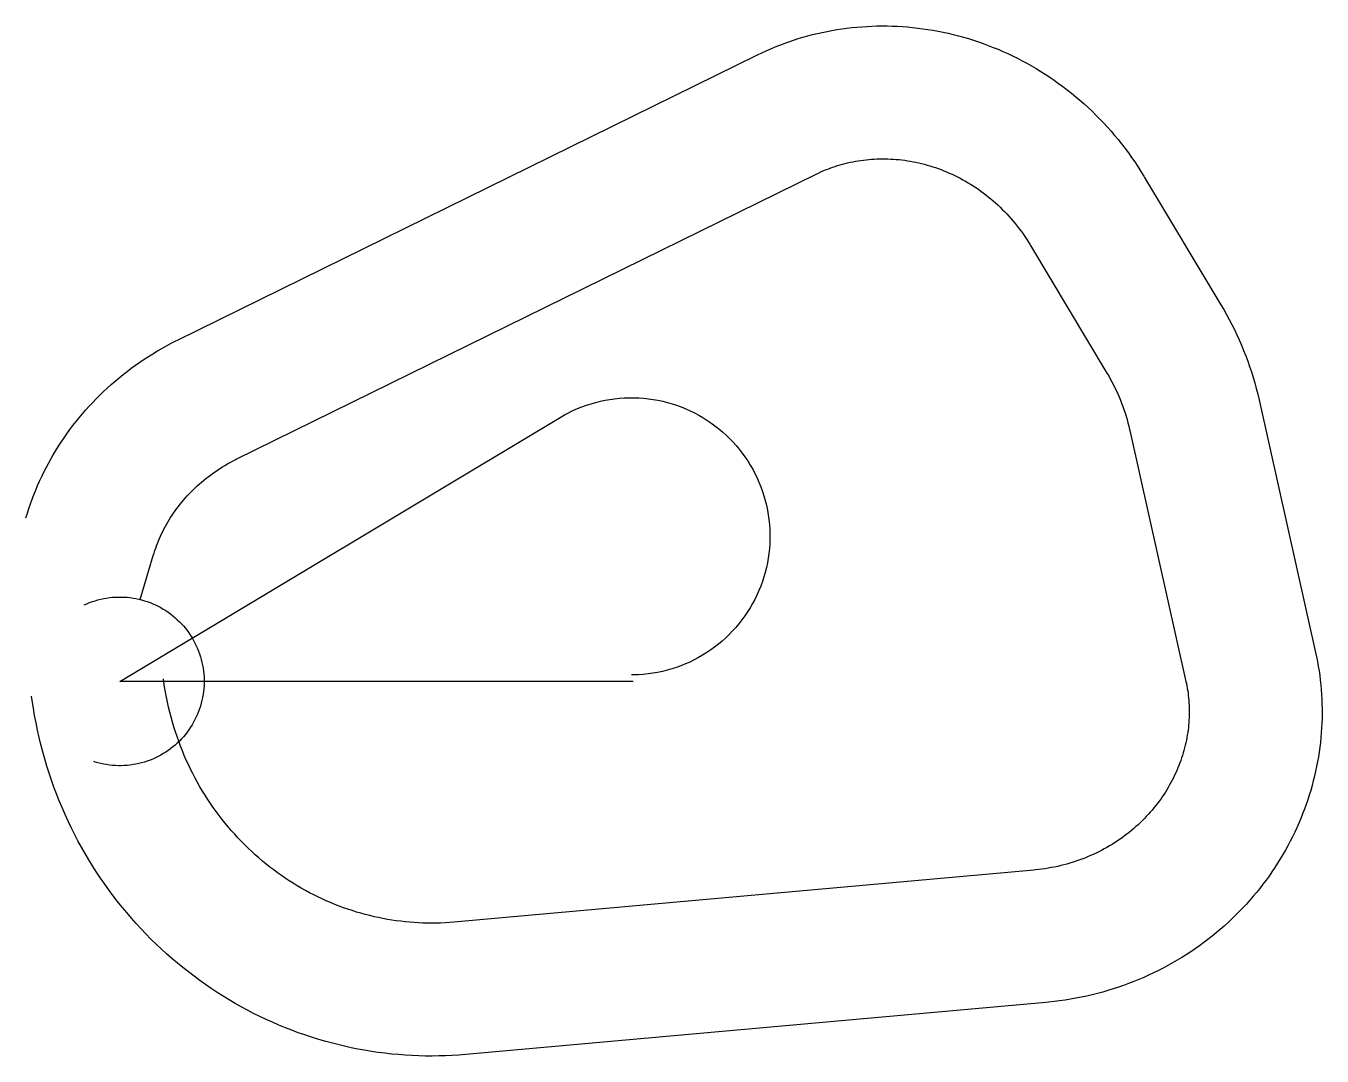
# Model space of a CAD drawing. Header units: metres. Extents: x -3251 to 41631, y -12971 to 22687.
import ezdxf

# ---------------------------------------------------------------- set-up
doc = ezdxf.new("R2010")
doc.units = ezdxf.units.M

msp = doc.modelspace()

# ---------------------------------------------------------------- linework, layer by layer
at = {"layer": 'Boundry', "color": 1}
for p, q in [((2001, 11813), (22081, 21686)), ((4030, 7685), (24110, 17558)), ((35486, 17445), (38129, 13035)), ((31540, 15081), (34183, 10671)), ((39464, 9685), (41405, 1004)), ((34974, 8681), (36916, 0)), ((710, 2832), (1160, 4357)), ((31653, -6532), (11565, -8336)), ((32064, -11114), (11976, -12918))]:
    msp.add_line(p, q, dxfattribs=at)
at = {"layer": 'NorminalTrack', "color": 1}
msp.add_lwpolyline([(17776, 0), (0, 0), (15248, 9136), (15248, 9136), (15393, 9220), (15541, 9298), (15692, 9372), (15845, 9440), (16000, 9502), (16158, 9559), (16317, 9611), (16478, 9657), (16641, 9697), (16804, 9732), (16969, 9761), (17135, 9784), (17302, 9801), (17469, 9812), (17636, 9818), (17804, 9818), (17971, 9812), (18138, 9800), (18305, 9782), (18471, 9759), (18635, 9729), (18799, 9694), (18962, 9654), (19123, 9607), (19282, 9555), (19439, 9498), (19594, 9435), (19747, 9367), (19898, 9293), (20046, 9214), (20190, 9130), (20332, 9041), (20471, 8948), (20606, 8849), (20738, 8746), (20866, 8638), (20991, 8526), (21111, 8409), (21227, 8289), (21339, 8164), (21447, 8036), (21550, 7903), (21648, 7768), (21741, 7629), (21830, 7487), (21914, 7342), (21992, 7194), (22065, 7043), (22133, 6890), (22196, 6735), (22253, 6577), (22304, 6418), (22350, 6257), (22391, 6094), (22425, 5930), (22454, 5765), (22477, 5599), (22495, 5433), (22506, 5266), (22512, 5098), (22512, 4931), (22505, 4764), (22494, 4597), (22476, 4430), (22452, 4264), (22423, 4099), (22388, 3935), (22347, 3773), (22301, 3612), (22249, 3453), (22192, 3296), (22129, 3140), (22060, 2987), (21987, 2837), (21908, 2689), (21824, 2544), (21735, 2402), (21641, 2264), (21543, 2128), (21439, 1996), (21332, 1868), (21219, 1744), (21103, 1624), (20982, 1507), (20858, 1395), (20729, 1288), (20597, 1185), (20461, 1087), (20322, 993), (20180, 905), (20035, 821), (19887, 743), (19737, 669), (19584, 602), (19428, 539), (19271, 482), (19111, 430), (18950, 384), (18788, 344), (18624, 309), (18459, 281), (18293, 257), (18126, 240), (17959, 229), (17792, 223), (17714, 222)], dxfattribs=at)
at = {"layer": 'WindSpiral', "color": 5}
for points in [[(22081, 21686), (22232, 21758), (22385, 21828), (22539, 21896), (22694, 21961), (22851, 22024), (23010, 22083), (23169, 22140), (23330, 22195), (23493, 22247), (23656, 22296), (23821, 22342), (23986, 22385), (24153, 22426), (24321, 22463), (24489, 22498), (24659, 22530), (24829, 22559), (25000, 22585), (25172, 22609), (25345, 22629), (25518, 22646), (25692, 22660), (25866, 22672), (26041, 22680), (26216, 22685), (26392, 22687), (26568, 22686), (26744, 22682), (26921, 22675), (27097, 22665), (27274, 22651), (27451, 22635), (27628, 22615), (27804, 22592), (27981, 22567), (28158, 22538), (28334, 22506), (28510, 22470), (28686, 22432), (28861, 22390), (29036, 22346), (29210, 22298), (29384, 22247), (29557, 22193), (29730, 22136), (29901, 22076), (30073, 22012), (30243, 21946), (30412, 21877), (30580, 21804), (30748, 21728), (30914, 21650), (31079, 21568), (31243, 21483), (31406, 21395), (31568, 21305), (31728, 21211), (31887, 21114), (32044, 21015), (32200, 20912), (32354, 20807), (32507, 20699), (32658, 20588), (32807, 20474), (32955, 20357), (33101, 20238), (33245, 20116), (33387, 19991), (33527, 19863), (33665, 19733), (33801, 19601), (33934, 19465), (34066, 19327), (34196, 19187), (34323, 19044), (34448, 18899), (34570, 18751), (34690, 18601), (34808, 18448), (34923, 18294), (35036, 18137), (35146, 17978), (35254, 17816), (35359, 17653), (35461, 17487), (35486, 17445)], [(24110, 17558), (24189, 17595), (24269, 17632), (24349, 17667), (24431, 17702), (24513, 17734), (24597, 17766), (24681, 17796), (24766, 17825), (24851, 17852), (24938, 17878), (25025, 17902), (25113, 17925), (25202, 17947), (25291, 17967), (25381, 17986), (25472, 18003), (25563, 18018), (25655, 18032), (25747, 18045), (25840, 18056), (25933, 18065), (26027, 18073), (26121, 18079), (26216, 18083), (26311, 18086), (26406, 18087), (26502, 18086), (26598, 18084), (26694, 18080), (26791, 18075), (26888, 18067), (26984, 18058), (27082, 18048), (27179, 18035), (27276, 18021), (27373, 18005), (27470, 17987), (27568, 17968), (27665, 17947), (27762, 17924), (27859, 17899), (27956, 17872), (28053, 17844), (28150, 17814), (28246, 17782), (28342, 17748), (28438, 17713), (28533, 17676), (28628, 17637), (28723, 17596), (28817, 17553), (28911, 17509), (29004, 17463), (29097, 17415), (29189, 17365), (29280, 17314), (29371, 17261), (29461, 17206), (29551, 17149), (29640, 17091), (29728, 17031), (29815, 16969), (29901, 16905), (29987, 16840), (30071, 16773), (30155, 16705), (30238, 16635), (30319, 16563), (30400, 16489), (30480, 16414), (30558, 16338), (30636, 16259), (30712, 16179), (30787, 16098), (30861, 16015), (30933, 15931), (31005, 15845), (31075, 15757), (31143, 15668), (31211, 15578), (31276, 15486), (31341, 15393), (31404, 15299), (31465, 15203), (31525, 15106), (31540, 15081)], [(38129, 13035), (38227, 12867), (38323, 12697), (38417, 12525), (38507, 12351), (38594, 12175), (38678, 11998), (38760, 11819), (38838, 11638), (38914, 11455), (38986, 11271), (39055, 11086), (39121, 10898), (39184, 10710), (39243, 10520), (39300, 10329), (39353, 10136), (39403, 9943), (39449, 9748), (39464, 9685)], [(-3251, 5661), (-3202, 5822), (-3150, 5982), (-3095, 6142), (-3037, 6301), (-2976, 6460), (-2913, 6617), (-2846, 6774), (-2777, 6930), (-2705, 7085), (-2630, 7239), (-2552, 7392), (-2472, 7544), (-2388, 7694), (-2302, 7844), (-2213, 7992), (-2121, 8139), (-2027, 8284), (-1930, 8429), (-1830, 8571), (-1728, 8713), (-1623, 8852), (-1515, 8990), (-1405, 9127), (-1292, 9261), (-1176, 9394), (-1059, 9525), (-938, 9655), (-815, 9782), (-690, 9907), (-562, 10031), (-432, 10152), (-300, 10272), (-165, 10389), (-28, 10504), (111, 10617), (252, 10728), (396, 10836), (542, 10942), (690, 11046), (839, 11147), (991, 11245), (1145, 11342), (1301, 11435), (1458, 11527), (1618, 11615), (1779, 11701), (1942, 11784), (2001, 11813)], [(34183, 10671), (34241, 10572), (34297, 10472), (34352, 10370), (34406, 10268), (34457, 10164), (34507, 10059), (34555, 9953), (34602, 9846), (34646, 9737), (34689, 9628), (34730, 9518), (34770, 9406), (34807, 9294), (34843, 9180), (34876, 9066), (34908, 8951), (34938, 8835), (34966, 8718), (34974, 8681)], [(1160, 4357), (1186, 4441), (1213, 4526), (1242, 4609), (1273, 4693), (1305, 4777), (1338, 4860), (1373, 4943), (1410, 5025), (1448, 5107), (1488, 5189), (1529, 5270), (1572, 5351), (1617, 5432), (1663, 5512), (1711, 5591), (1760, 5670), (1810, 5748), (1863, 5826), (1916, 5903), (1972, 5979), (2029, 6054), (2087, 6129), (2147, 6203), (2208, 6276), (2271, 6348), (2335, 6420), (2401, 6490), (2468, 6560), (2536, 6629), (2606, 6696), (2678, 6763), (2751, 6829), (2825, 6893), (2900, 6956), (2977, 7019), (3055, 7080), (3135, 7140), (3215, 7199), (3297, 7256), (3381, 7313), (3465, 7367), (3551, 7421), (3638, 7473), (3726, 7524), (3816, 7574), (3906, 7622), (3997, 7669), (4030, 7685)], [(-1234, 2646), (-1141, 2688), (-1046, 2726), (-951, 2761), (-854, 2792), (-756, 2820), (-657, 2845), (-557, 2866), (-457, 2884), (-356, 2898), (-254, 2909), (-153, 2916), (-51, 2919), (51, 2919), (153, 2916), (254, 2909), (356, 2898), (457, 2884), (557, 2866), (657, 2845), (756, 2820), (854, 2792), (951, 2761), (1046, 2726), (1141, 2688), (1234, 2646), (1326, 2602), (1416, 2554), (1504, 2503), (1590, 2449), (1675, 2392), (1757, 2332), (1837, 2269), (1916, 2204), (1991, 2135), (2065, 2065), (2135, 1991), (2204, 1916), (2269, 1837), (2332, 1757), (2392, 1675), (2449, 1590), (2503, 1504), (2554, 1416), (2602, 1326), (2646, 1234), (2688, 1141), (2726, 1046), (2761, 951), (2792, 854), (2820, 756), (2845, 657), (2866, 557), (2884, 457), (2898, 356), (2909, 254), (2916, 153), (2919, 51), (2919, -51), (2916, -153), (2909, -254), (2898, -356), (2884, -457), (2866, -557), (2845, -657), (2820, -756), (2792, -854), (2761, -951), (2726, -1046), (2688, -1141), (2646, -1234), (2602, -1326), (2554, -1416), (2503, -1504), (2449, -1590), (2392, -1675), (2332, -1757), (2269, -1837), (2204, -1916), (2135, -1991), (2065, -2065), (1991, -2135), (1916, -2204), (1837, -2269), (1757, -2332), (1675, -2392), (1590, -2449), (1504, -2503), (1416, -2554), (1326, -2602), (1234, -2646), (1141, -2688), (1046, -2726), (951, -2761), (854, -2792), (756, -2820), (657, -2845), (557, -2866), (457, -2884), (356, -2898), (254, -2909), (153, -2916), (51, -2919), (-51, -2919), (-153, -2916), (-254, -2909), (-356, -2898), (-457, -2884), (-557, -2866), (-657, -2845), (-756, -2820), (-854, -2792), (-902, -2777)], [(41405, 1004), (41439, 846), (41470, 686), (41499, 526), (41525, 365), (41548, 203), (41568, 40), (41586, -123), (41600, -286), (41612, -451), (41621, -616), (41627, -781), (41630, -946), (41631, -1112), (41628, -1279), (41623, -1445), (41614, -1612), (41603, -1779), (41588, -1946), (41571, -2113), (41551, -2280), (41528, -2447), (41502, -2614), (41473, -2780), (41441, -2947), (41406, -3113), (41368, -3279), (41327, -3444), (41283, -3609), (41236, -3774), (41186, -3938), (41133, -4101), (41078, -4264), (41019, -4426), (40958, -4588), (40893, -4748), (40826, -4908), (40755, -5067), (40682, -5224), (40606, -5381), (40527, -5537), (40445, -5692), (40360, -5845), (40273, -5997), (40183, -6148), (40090, -6298), (39994, -6446), (39895, -6593), (39794, -6738), (39690, -6882), (39583, -7024), (39474, -7165), (39361, -7304), (39247, -7441), (39130, -7576), (39010, -7710), (38888, -7841), (38763, -7971), (38635, -8099), (38506, -8225), (38374, -8348), (38239, -8470), (38102, -8589), (37963, -8706), (37822, -8821), (37678, -8934), (37532, -9044), (37384, -9152), (37234, -9258), (37082, -9361), (36927, -9462), (36771, -9560), (36613, -9655), (36453, -9748), (36291, -9838), (36127, -9926), (35961, -10011), (35794, -10093), (35625, -10172), (35454, -10248), (35282, -10322), (35108, -10392), (34932, -10460), (34755, -10525), (34577, -10587), (34398, -10645), (34217, -10701), (34035, -10754), (33851, -10803), (33667, -10850), (33481, -10893), (33294, -10933), (33107, -10970), (32918, -11003), (32729, -11034), (32539, -11061), (32348, -11084), (32156, -11105), (32064, -11114)], [(11565, -8336), (11414, -8348), (11262, -8358), (11110, -8365), (10958, -8369), (10805, -8371), (10652, -8370), (10498, -8366), (10345, -8360), (10191, -8351), (10037, -8339), (9883, -8325), (9729, -8307), (9575, -8287), (9421, -8265), (9267, -8239), (9113, -8211), (8959, -8180), (8806, -8147), (8653, -8110), (8500, -8071), (8348, -8029), (8196, -7985), (8045, -7937), (7894, -7887), (7744, -7835), (7594, -7779), (7445, -7721), (7297, -7660), (7150, -7596), (7003, -7530), (6858, -7461), (6713, -7389), (6569, -7315), (6427, -7238), (6285, -7158), (6145, -7076), (6006, -6991), (5868, -6903), (5731, -6813), (5596, -6721), (5462, -6626), (5329, -6528), (5198, -6428), (5068, -6325), (4940, -6220), (4814, -6113), (4689, -6003), (4566, -5891), (4445, -5776), (4325, -5659), (4208, -5540), (4092, -5419), (3978, -5295), (3866, -5169), (3756, -5041), (3648, -4911), (3542, -4778), (3439, -4644), (3337, -4507), (3238, -4369), (3141, -4228), (3046, -4086), (2954, -3942), (2864, -3796), (2776, -3648), (2691, -3498), (2608, -3346), (2528, -3193), (2451, -3038), (2375, -2882), (2303, -2724), (2233, -2564), (2166, -2403), (2102, -2240), (2040, -2076), (1981, -1911), (1925, -1745), (1871, -1577), (1821, -1408), (1773, -1237), (1728, -1066), (1687, -894), (1648, -720), (1612, -546), (1579, -371), (1549, -194), (1522, -17), (1508, 88)], [(36916, 0), (36933, -80), (36949, -161), (36964, -242), (36977, -324), (36988, -406), (36999, -489), (37008, -572), (37015, -656), (37021, -740), (37026, -825), (37029, -910), (37031, -995), (37031, -1081), (37029, -1167), (37027, -1253), (37022, -1340), (37016, -1427), (37009, -1514), (37000, -1601), (36989, -1688), (36977, -1776), (36963, -1863), (36948, -1951), (36931, -2038), (36913, -2126), (36893, -2213), (36871, -2301), (36848, -2388), (36823, -2476), (36797, -2563), (36768, -2650), (36739, -2737), (36707, -2823), (36674, -2910), (36640, -2996), (36604, -3082), (36566, -3167), (36526, -3252), (36485, -3336), (36443, -3421), (36398, -3504), (36353, -3587), (36305, -3670), (36256, -3752), (36205, -3833), (36153, -3914), (36099, -3994), (36044, -4074), (35987, -4153), (35928, -4231), (35868, -4308), (35807, -4384), (35743, -4460), (35679, -4534), (35613, -4608), (35545, -4681), (35476, -4753), (35405, -4824), (35333, -4894), (35259, -4963), (35185, -5030), (35108, -5097), (35030, -5162), (34951, -5227), (34871, -5290), (34789, -5352), (34706, -5412), (34621, -5472), (34536, -5530), (34448, -5587), (34360, -5642), (34271, -5696), (34180, -5749), (34088, -5800), (33995, -5850), (33901, -5898), (33806, -5944), (33709, -5990), (33612, -6033), (33513, -6075), (33414, -6116), (33313, -6154), (33212, -6192), (33109, -6227), (33006, -6261), (32902, -6293), (32797, -6323), (32691, -6352), (32584, -6379), (32477, -6404), (32369, -6427), (32260, -6448), (32150, -6468), (32040, -6485), (31930, -6501), (31818, -6515), (31706, -6527), (31653, -6532)], [(11976, -12918), (11745, -12936), (11514, -12951), (11281, -12962), (11049, -12968), (10816, -12971), (10582, -12969), (10349, -12964), (10115, -12954), (9881, -12940), (9647, -12922), (9413, -12900), (9179, -12874), (8945, -12844), (8711, -12810), (8478, -12771), (8246, -12729), (8013, -12682), (7782, -12631), (7550, -12576), (7320, -12517), (7090, -12454), (6861, -12387), (6633, -12316), (6406, -12240), (6180, -12161), (5956, -12077), (5732, -11990), (5510, -11898), (5289, -11803), (5069, -11703), (4851, -11600), (4634, -11493), (4419, -11381), (4206, -11266), (3994, -11147), (3785, -11024), (3577, -10898), (3371, -10767), (3167, -10633), (2966, -10495), (2766, -10353), (2569, -10208), (2374, -10059), (2182, -9907), (1992, -9751), (1804, -9591), (1619, -9429), (1437, -9262), (1257, -9092), (1080, -8919), (906, -8743), (735, -8564), (567, -8381), (401, -8195), (239, -8006), (80, -7814), (-76, -7619), (-229, -7421), (-378, -7220), (-524, -7016), (-667, -6809), (-806, -6600), (-941, -6388), (-1074, -6174), (-1202, -5957), (-1327, -5737), (-1448, -5515), (-1566, -5291), (-1679, -5064), (-1789, -4835), (-1895, -4604), (-1997, -4371), (-2095, -4136), (-2189, -3899), (-2279, -3660), (-2365, -3419), (-2447, -3176), (-2525, -2932), (-2598, -2686), (-2667, -2438), (-2732, -2189), (-2793, -1939), (-2849, -1687), (-2902, -1434), (-2949, -1180), (-2993, -924), (-3032, -668), (-3053, -515)]]:
    msp.add_lwpolyline(points, dxfattribs=at)

doc.saveas('drawing.dxf')
